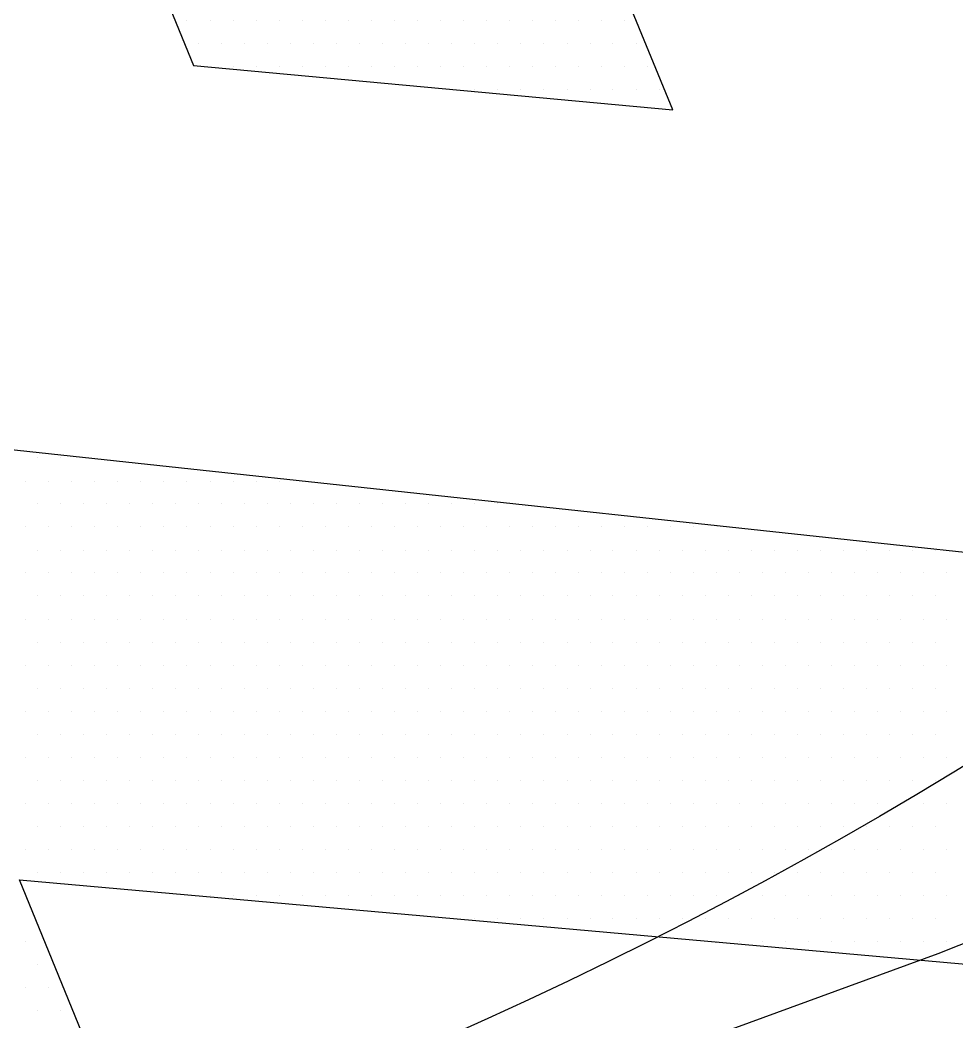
# Paper-space layout 'TOP_A1_00200_01-01-2017_MODELE' of a CAD drawing. Header units: millimetres. Extents: x -52 to 293, y -3 to 294.
# Drawn here: x -11.136 to -7.404, y 47.542 to 51.535 of the extents above; entities that cross this region are included whole.
import ezdxf

# ---------------------------------------------------------------- set-up
doc = ezdxf.new("R2010")
doc.units = ezdxf.units.MM
doc.header["$LTSCALE"] = 2
doc.linetypes.add('CACHEX2', pattern=[0.75, 0.5, -0.25])
for name, color, linetype in [('CALQUE_7', 4, 'Continuous'), ('CARTOUCHE', 7, 'Continuous'), ('rosace', 7, 'Continuous')]:
    doc.layers.add(name, color=color, linetype=linetype)

# ---------------------------------------------------------------- blocks, each defined once
blk = doc.blocks.new('A$C715108E3')
at = {"layer": 'CALQUE_7', "color": 131}
for p, q in [((-1.7662, -18.4684), (-1.7662, -18.4684)), ((-1.7182, -18.4684), (-1.7182, -18.4684)), ((-1.6264, -18.4684), (-1.6264, -18.4684)), ((-1.5345, -18.4684), (-1.5345, -18.4684)), ((-1.4427, -18.4684), (-1.4427, -18.4684)), ((-1.3512, -18.4684), (-1.3512, -18.4684)), ((-1.2594, -18.4684), (-1.2594, -18.4684)), ((-1.1674, -18.4684), (-1.1674, -18.4684)), ((-1.0761, -18.4684), (-1.0761, -18.4684)), ((-0.9841, -18.4684), (-0.9841, -18.4684)), ((-0.8921, -18.4684), (-0.8921, -18.4684)), ((-0.801, -18.4684), (-0.801, -18.4684)), ((-0.709, -18.4684), (-0.709, -18.4684)), ((-0.6173, -18.4684), (-0.6173, -18.4684)), ((-0.5257, -18.4684), (-0.5257, -18.4684)), ((-0.434, -18.4684), (-0.434, -18.4684)), ((-0.342, -18.4684), (-0.342, -18.4684)), ((-0.2508, -18.4684), (-0.2508, -18.4684)), ((-0.1587, -18.4684), (-0.1587, -18.4684)), ((-0.0667, -18.4684), (-0.0667, -18.4684)), ((0.0251, -18.4684), (0.0251, -18.4684)), ((-1.7287, -18.5599), (-1.7287, -18.5599)), ((-1.6721, -18.5599), (-1.6721, -18.5599)), ((-1.5806, -18.5599), (-1.5806, -18.5599)), ((-1.4888, -18.5599), (-1.4888, -18.5599)), ((-1.397, -18.5599), (-1.397, -18.5599)), ((-1.3051, -18.5599), (-1.3051, -18.5599)), ((-1.2137, -18.5599), (-1.2137, -18.5599)), ((-1.1219, -18.5599), (-1.1219, -18.5599)), ((-1.0298, -18.5599), (-1.0298, -18.5599)), ((-0.9386, -18.5599), (-0.9386, -18.5599)), ((-0.8465, -18.5599), (-0.8465, -18.5599)), ((-0.7549, -18.5599), (-0.7549, -18.5599)), ((-0.6633, -18.5599), (-0.6633, -18.5599)), ((-0.5712, -18.5599), (-0.5712, -18.5599)), ((-0.4796, -18.5599), (-0.4796, -18.5599)), ((-0.3879, -18.5599), (-0.3879, -18.5599)), ((-0.2963, -18.5599), (-0.2963, -18.5599)), ((-0.2043, -18.5599), (-0.2043, -18.5599)), ((-0.1124, -18.5599), (-0.1124, -18.5599)), ((-0.0212, -18.5599), (-0.0212, -18.5599)), ((0.0708, -18.5599), (0.0708, -18.5599)), ((-1.6492, -18.6525), (-1.6492, -18.6525)), ((-1.6264, -18.6525), (-1.6264, -18.6525)), ((-1.5345, -18.6525), (-1.5345, -18.6525)), ((-1.4427, -18.6525), (-1.4427, -18.6525)), ((-1.3512, -18.6525), (-1.3512, -18.6525)), ((-1.2594, -18.6525), (-1.2594, -18.6525)), ((-1.1674, -18.6525), (-1.1674, -18.6525)), ((-1.0761, -18.6525), (-1.0761, -18.6525)), ((-0.9841, -18.6525), (-0.9841, -18.6525)), ((-0.8921, -18.6525), (-0.8921, -18.6525)), ((-0.801, -18.6525), (-0.801, -18.6525)), ((-0.709, -18.6525), (-0.709, -18.6525)), ((-0.6173, -18.6525), (-0.6173, -18.6525)), ((-0.5257, -18.6525), (-0.5257, -18.6525)), ((-0.434, -18.6525), (-0.434, -18.6525)), ((-0.342, -18.6525), (-0.342, -18.6525)), ((-0.2508, -18.6525), (-0.2508, -18.6525)), ((-0.1587, -18.6525), (-0.1587, -18.6525)), ((-0.0667, -18.6525), (-0.0667, -18.6525)), ((0.0251, -18.6525), (0.0251, -18.6525)), ((0.1166, -18.6525), (0.1166, -18.6525)), ((-0.6535, -18.7438), (-0.6535, -18.7438)), ((-0.5712, -18.7438), (-0.5712, -18.7438)), ((-0.4796, -18.7438), (-0.4796, -18.7438)), ((-0.3879, -18.7438), (-0.3879, -18.7438)), ((-0.2963, -18.7438), (-0.2963, -18.7438)), ((-0.2043, -18.7438), (-0.2043, -18.7438)), ((-0.1124, -18.7438), (-0.1124, -18.7438)), ((-0.0212, -18.7438), (-0.0212, -18.7438)), ((0.0708, -18.7438), (0.0708, -18.7438)), ((0.1627, -18.7438), (0.1627, -18.7438)), ((-2.3142, -20.211), (-2.3142, -20.211)), ((-2.2223, -20.211), (-2.2223, -20.211)), ((-2.1309, -20.211), (-2.1309, -20.211)), ((-2.3599, -20.3034), (-2.3599, -20.3034)), ((-2.2686, -20.3034), (-2.2686, -20.3034)), ((-2.1766, -20.3034), (-2.1766, -20.3034)), ((-2.085, -20.3034), (-2.085, -20.3034)), ((-1.9933, -20.3034), (-1.9933, -20.3034)), ((-1.9015, -20.3034), (-1.9015, -20.3034)), ((-1.8097, -20.3034), (-1.8097, -20.3034)), ((-1.7182, -20.3034), (-1.7182, -20.3034)), ((-1.6264, -20.3034), (-1.6264, -20.3034)), ((-1.5345, -20.3034), (-1.5345, -20.3034)), ((-1.4427, -20.3034), (-1.4427, -20.3034)), ((-1.3512, -20.3034), (-1.3512, -20.3034)), ((-2.3142, -20.3947), (-2.3142, -20.3947)), ((-2.2223, -20.3947), (-2.2223, -20.3947)), ((-2.1309, -20.3947), (-2.1309, -20.3947)), ((-2.0391, -20.3947), (-2.0391, -20.3947)), ((-1.9472, -20.3947), (-1.9472, -20.3947)), ((-1.8558, -20.3947), (-1.8558, -20.3947)), ((-1.7639, -20.3947), (-1.7639, -20.3947)), ((-1.6721, -20.3947), (-1.6721, -20.3947)), ((-1.5806, -20.3947), (-1.5806, -20.3947)), ((-1.4888, -20.3947), (-1.4888, -20.3947)), ((-1.397, -20.3947), (-1.397, -20.3947)), ((-1.3051, -20.3947), (-1.3051, -20.3947)), ((-1.2137, -20.3947), (-1.2137, -20.3947)), ((-1.1219, -20.3947), (-1.1219, -20.3947)), ((-1.0298, -20.3947), (-1.0298, -20.3947)), ((-0.9386, -20.3947), (-0.9386, -20.3947)), ((-0.8465, -20.3947), (-0.8465, -20.3947)), ((-0.7549, -20.3947), (-0.7549, -20.3947)), ((-0.6633, -20.3947), (-0.6633, -20.3947)), ((-0.5712, -20.3947), (-0.5712, -20.3947)), ((-0.4796, -20.3947), (-0.4796, -20.3947)), ((-2.3599, -20.4861), (-2.3599, -20.4861)), ((-2.2686, -20.4861), (-2.2686, -20.4861)), ((-2.1766, -20.4861), (-2.1766, -20.4861)), ((-2.085, -20.4861), (-2.085, -20.4861)), ((-1.9933, -20.4861), (-1.9933, -20.4861)), ((-1.9015, -20.4861), (-1.9015, -20.4861)), ((-1.8097, -20.4861), (-1.8097, -20.4861)), ((-1.7182, -20.4861), (-1.7182, -20.4861)), ((-1.6264, -20.4861), (-1.6264, -20.4861)), ((-1.5345, -20.4861), (-1.5345, -20.4861)), ((-1.4427, -20.4861), (-1.4427, -20.4861)), ((-1.3512, -20.4861), (-1.3512, -20.4861)), ((-1.2594, -20.4861), (-1.2594, -20.4861)), ((-1.1674, -20.4861), (-1.1674, -20.4861)), ((-1.0761, -20.4861), (-1.0761, -20.4861)), ((-0.9841, -20.4861), (-0.9841, -20.4861)), ((-0.8921, -20.4861), (-0.8921, -20.4861)), ((-0.801, -20.4861), (-0.801, -20.4861)), ((-0.709, -20.4861), (-0.709, -20.4861)), ((-0.6173, -20.4861), (-0.6173, -20.4861)), ((-0.5257, -20.4861), (-0.5257, -20.4861)), ((-0.434, -20.4861), (-0.434, -20.4861)), ((-0.342, -20.4861), (-0.342, -20.4861)), ((-0.2508, -20.4861), (-0.2508, -20.4861)), ((-0.1587, -20.4861), (-0.1587, -20.4861)), ((-0.0667, -20.4861), (-0.0667, -20.4861)), ((0.0251, -20.4861), (0.0251, -20.4861)), ((0.1166, -20.4861), (0.1166, -20.4861)), ((0.2084, -20.4861), (0.2084, -20.4861)), ((0.3002, -20.4861), (0.3002, -20.4861)), ((0.3917, -20.4861), (0.3917, -20.4861)), ((-2.3142, -20.5785), (-2.3142, -20.5785)), ((-2.2223, -20.5785), (-2.2223, -20.5785)), ((-2.1309, -20.5785), (-2.1309, -20.5785)), ((-2.0391, -20.5785), (-2.0391, -20.5785)), ((-1.9472, -20.5785), (-1.9472, -20.5785)), ((-1.8558, -20.5785), (-1.8558, -20.5785)), ((-1.7639, -20.5785), (-1.7639, -20.5785)), ((-1.6721, -20.5785), (-1.6721, -20.5785)), ((-1.5806, -20.5785), (-1.5806, -20.5785)), ((-1.4888, -20.5785), (-1.4888, -20.5785)), ((-1.397, -20.5785), (-1.397, -20.5785)), ((-1.3051, -20.5785), (-1.3051, -20.5785)), ((-1.2137, -20.5785), (-1.2137, -20.5785)), ((-1.1219, -20.5785), (-1.1219, -20.5785)), ((-1.0298, -20.5785), (-1.0298, -20.5785)), ((-0.9386, -20.5785), (-0.9386, -20.5785)), ((-0.8465, -20.5785), (-0.8465, -20.5785)), ((-0.7549, -20.5785), (-0.7549, -20.5785)), ((-0.6633, -20.5785), (-0.6633, -20.5785)), ((-0.5712, -20.5785), (-0.5712, -20.5785)), ((-0.4796, -20.5785), (-0.4796, -20.5785)), ((-0.3879, -20.5785), (-0.3879, -20.5785)), ((-0.2963, -20.5785), (-0.2963, -20.5785)), ((-0.2043, -20.5785), (-0.2043, -20.5785)), ((-0.1124, -20.5785), (-0.1124, -20.5785)), ((-0.0212, -20.5785), (-0.0212, -20.5785)), ((0.0708, -20.5785), (0.0708, -20.5785)), ((0.1627, -20.5785), (0.1627, -20.5785)), ((0.2541, -20.5785), (0.2541, -20.5785)), ((0.346, -20.5785), (0.346, -20.5785)), ((0.4378, -20.5785), (0.4378, -20.5785)), ((0.5293, -20.5785), (0.5293, -20.5785)), ((0.6211, -20.5785), (0.6211, -20.5785)), ((0.7131, -20.5785), (0.7131, -20.5785)), ((0.8044, -20.5785), (0.8044, -20.5785)), ((0.8964, -20.5785), (0.8964, -20.5785)), ((0.988, -20.5785), (0.988, -20.5785)), ((1.0801, -20.5785), (1.0801, -20.5785)), ((1.1717, -20.5785), (1.1717, -20.5785)), ((1.2634, -20.5785), (1.2634, -20.5785)), ((-2.3599, -20.6698), (-2.3599, -20.6698)), ((-2.2686, -20.6698), (-2.2686, -20.6698)), ((-2.1766, -20.6698), (-2.1766, -20.6698)), ((-2.085, -20.6698), (-2.085, -20.6698)), ((-1.9933, -20.6698), (-1.9933, -20.6698)), ((-1.9015, -20.6698), (-1.9015, -20.6698)), ((-1.8097, -20.6698), (-1.8097, -20.6698)), ((-1.7182, -20.6698), (-1.7182, -20.6698)), ((-1.6264, -20.6698), (-1.6264, -20.6698)), ((-1.5345, -20.6698), (-1.5345, -20.6698)), ((-1.4427, -20.6698), (-1.4427, -20.6698)), ((-1.3512, -20.6698), (-1.3512, -20.6698)), ((-1.2594, -20.6698), (-1.2594, -20.6698)), ((-1.1674, -20.6698), (-1.1674, -20.6698)), ((-1.0761, -20.6698), (-1.0761, -20.6698)), ((-0.9841, -20.6698), (-0.9841, -20.6698)), ((-0.8921, -20.6698), (-0.8921, -20.6698)), ((-0.801, -20.6698), (-0.801, -20.6698)), ((-0.709, -20.6698), (-0.709, -20.6698)), ((-0.6173, -20.6698), (-0.6173, -20.6698)), ((-0.5257, -20.6698), (-0.5257, -20.6698)), ((-0.434, -20.6698), (-0.434, -20.6698)), ((-0.342, -20.6698), (-0.342, -20.6698)), ((-0.2508, -20.6698), (-0.2508, -20.6698)), ((-0.1587, -20.6698), (-0.1587, -20.6698)), ((-0.0667, -20.6698), (-0.0667, -20.6698)), ((0.0251, -20.6698), (0.0251, -20.6698)), ((0.1166, -20.6698), (0.1166, -20.6698)), ((0.2084, -20.6698), (0.2084, -20.6698)), ((0.3002, -20.6698), (0.3002, -20.6698)), ((0.3917, -20.6698), (0.3917, -20.6698)), ((0.4835, -20.6698), (0.4835, -20.6698)), ((0.5755, -20.6698), (0.5755, -20.6698)), ((0.6668, -20.6698), (0.6668, -20.6698)), ((0.7588, -20.6698), (0.7588, -20.6698)), ((0.8507, -20.6698), (0.8507, -20.6698)), ((0.9423, -20.6698), (0.9423, -20.6698)), ((1.034, -20.6698), (1.034, -20.6698)), ((1.1256, -20.6698), (1.1256, -20.6698)), ((1.2176, -20.6698), (1.2176, -20.6698)), ((1.3089, -20.6698), (1.3089, -20.6698)), ((-2.3142, -20.7613), (-2.3142, -20.7613)), ((-2.2223, -20.7613), (-2.2223, -20.7613)), ((-2.1309, -20.7613), (-2.1309, -20.7613)), ((-2.0391, -20.7613), (-2.0391, -20.7613)), ((-1.9472, -20.7613), (-1.9472, -20.7613)), ((-1.8558, -20.7613), (-1.8558, -20.7613)), ((-1.7639, -20.7613), (-1.7639, -20.7613)), ((-1.6721, -20.7613), (-1.6721, -20.7613)), ((-1.5806, -20.7613), (-1.5806, -20.7613)), ((-1.4888, -20.7613), (-1.4888, -20.7613)), ((-1.397, -20.7613), (-1.397, -20.7613)), ((-1.3051, -20.7613), (-1.3051, -20.7613)), ((-1.2137, -20.7613), (-1.2137, -20.7613)), ((-1.1219, -20.7613), (-1.1219, -20.7613)), ((-1.0298, -20.7613), (-1.0298, -20.7613)), ((-0.9386, -20.7613), (-0.9386, -20.7613)), ((-0.8465, -20.7613), (-0.8465, -20.7613)), ((-0.7549, -20.7613), (-0.7549, -20.7613)), ((-0.6633, -20.7613), (-0.6633, -20.7613)), ((-0.5712, -20.7613), (-0.5712, -20.7613)), ((-0.4796, -20.7613), (-0.4796, -20.7613)), ((-0.3879, -20.7613), (-0.3879, -20.7613)), ((-0.2963, -20.7613), (-0.2963, -20.7613)), ((-0.2043, -20.7613), (-0.2043, -20.7613)), ((-0.1124, -20.7613), (-0.1124, -20.7613)), ((-0.0212, -20.7613), (-0.0212, -20.7613)), ((0.0708, -20.7613), (0.0708, -20.7613)), ((0.1627, -20.7613), (0.1627, -20.7613)), ((0.2541, -20.7613), (0.2541, -20.7613)), ((0.346, -20.7613), (0.346, -20.7613)), ((0.4378, -20.7613), (0.4378, -20.7613)), ((0.5293, -20.7613), (0.5293, -20.7613)), ((0.6211, -20.7613), (0.6211, -20.7613)), ((0.7131, -20.7613), (0.7131, -20.7613)), ((0.8044, -20.7613), (0.8044, -20.7613)), ((0.8964, -20.7613), (0.8964, -20.7613)), ((0.988, -20.7613), (0.988, -20.7613)), ((1.0801, -20.7613), (1.0801, -20.7613)), ((1.1717, -20.7613), (1.1717, -20.7613)), ((1.2634, -20.7613), (1.2634, -20.7613)), ((-2.3599, -20.8538), (-2.3599, -20.8538)), ((-2.2686, -20.8538), (-2.2686, -20.8538)), ((-2.1766, -20.8538), (-2.1766, -20.8538)), ((-2.085, -20.8538), (-2.085, -20.8538)), ((-1.9933, -20.8538), (-1.9933, -20.8538)), ((-1.9015, -20.8538), (-1.9015, -20.8538)), ((-1.8097, -20.8538), (-1.8097, -20.8538)), ((-1.7182, -20.8538), (-1.7182, -20.8538)), ((-1.6264, -20.8538), (-1.6264, -20.8538)), ((-1.5345, -20.8538), (-1.5345, -20.8538)), ((-1.4427, -20.8538), (-1.4427, -20.8538)), ((-1.3512, -20.8538), (-1.3512, -20.8538)), ((-1.2594, -20.8538), (-1.2594, -20.8538)), ((-1.1674, -20.8538), (-1.1674, -20.8538)), ((-1.0761, -20.8538), (-1.0761, -20.8538)), ((-0.9841, -20.8538), (-0.9841, -20.8538)), ((-0.8921, -20.8538), (-0.8921, -20.8538)), ((-0.801, -20.8538), (-0.801, -20.8538)), ((-0.709, -20.8538), (-0.709, -20.8538)), ((-0.6173, -20.8538), (-0.6173, -20.8538)), ((-0.5257, -20.8538), (-0.5257, -20.8538)), ((-0.434, -20.8538), (-0.434, -20.8538)), ((-0.342, -20.8538), (-0.342, -20.8538)), ((-0.2508, -20.8538), (-0.2508, -20.8538)), ((-0.1587, -20.8538), (-0.1587, -20.8538)), ((-0.0667, -20.8538), (-0.0667, -20.8538)), ((0.0251, -20.8538), (0.0251, -20.8538)), ((0.1166, -20.8538), (0.1166, -20.8538)), ((0.2084, -20.8538), (0.2084, -20.8538)), ((0.3002, -20.8538), (0.3002, -20.8538)), ((0.3917, -20.8538), (0.3917, -20.8538)), ((0.4835, -20.8538), (0.4835, -20.8538)), ((0.5755, -20.8538), (0.5755, -20.8538)), ((0.6668, -20.8538), (0.6668, -20.8538)), ((0.7588, -20.8538), (0.7588, -20.8538)), ((0.8507, -20.8538), (0.8507, -20.8538)), ((0.9423, -20.8538), (0.9423, -20.8538)), ((1.034, -20.8538), (1.034, -20.8538)), ((1.1256, -20.8538), (1.1256, -20.8538)), ((1.2176, -20.8538), (1.2176, -20.8538)), ((1.3089, -20.8538), (1.3089, -20.8538)), ((-2.3142, -20.9453), (-2.3142, -20.9453)), ((-2.2223, -20.9453), (-2.2223, -20.9453)), ((-2.1309, -20.9453), (-2.1309, -20.9453)), ((-2.0391, -20.9453), (-2.0391, -20.9453)), ((-1.9472, -20.9453), (-1.9472, -20.9453)), ((-1.8558, -20.9453), (-1.8558, -20.9453)), ((-1.7639, -20.9453), (-1.7639, -20.9453)), ((-1.6721, -20.9453), (-1.6721, -20.9453)), ((-1.5806, -20.9453), (-1.5806, -20.9453)), ((-1.4888, -20.9453), (-1.4888, -20.9453)), ((-1.397, -20.9453), (-1.397, -20.9453)), ((-1.3051, -20.9453), (-1.3051, -20.9453)), ((-1.2137, -20.9453), (-1.2137, -20.9453)), ((-1.1219, -20.9453), (-1.1219, -20.9453)), ((-1.0298, -20.9453), (-1.0298, -20.9453)), ((-0.9386, -20.9453), (-0.9386, -20.9453)), ((-0.8465, -20.9453), (-0.8465, -20.9453)), ((-0.7549, -20.9453), (-0.7549, -20.9453)), ((-0.6633, -20.9453), (-0.6633, -20.9453)), ((-0.5712, -20.9453), (-0.5712, -20.9453)), ((-0.4796, -20.9453), (-0.4796, -20.9453)), ((-0.3879, -20.9453), (-0.3879, -20.9453)), ((-0.2963, -20.9453), (-0.2963, -20.9453)), ((-0.2043, -20.9453), (-0.2043, -20.9453)), ((-0.1124, -20.9453), (-0.1124, -20.9453)), ((-0.0212, -20.9453), (-0.0212, -20.9453)), ((0.0708, -20.9453), (0.0708, -20.9453)), ((0.1627, -20.9453), (0.1627, -20.9453)), ((0.2541, -20.9453), (0.2541, -20.9453)), ((0.346, -20.9453), (0.346, -20.9453)), ((0.4378, -20.9453), (0.4378, -20.9453)), ((0.5293, -20.9453), (0.5293, -20.9453)), ((0.6211, -20.9453), (0.6211, -20.9453)), ((0.7131, -20.9453), (0.7131, -20.9453)), ((0.8044, -20.9453), (0.8044, -20.9453)), ((0.8964, -20.9453), (0.8964, -20.9453)), ((0.988, -20.9453), (0.988, -20.9453)), ((1.0801, -20.9453), (1.0801, -20.9453)), ((1.1717, -20.9453), (1.1717, -20.9453)), ((1.2634, -20.9453), (1.2634, -20.9453)), ((-2.3599, -21.0375), (-2.3599, -21.0375)), ((-2.2686, -21.0375), (-2.2686, -21.0375)), ((-2.1766, -21.0375), (-2.1766, -21.0375)), ((-2.085, -21.0375), (-2.085, -21.0375)), ((-1.9933, -21.0375), (-1.9933, -21.0375)), ((-1.9015, -21.0375), (-1.9015, -21.0375)), ((-1.8097, -21.0375), (-1.8097, -21.0375)), ((-1.7182, -21.0375), (-1.7182, -21.0375)), ((-1.6264, -21.0375), (-1.6264, -21.0375)), ((-1.5345, -21.0375), (-1.5345, -21.0375)), ((-1.4427, -21.0375), (-1.4427, -21.0375)), ((-1.3512, -21.0375), (-1.3512, -21.0375)), ((-1.2594, -21.0375), (-1.2594, -21.0375)), ((-1.1674, -21.0375), (-1.1674, -21.0375)), ((-1.0761, -21.0375), (-1.0761, -21.0375)), ((-0.9841, -21.0375), (-0.9841, -21.0375)), ((-0.8921, -21.0375), (-0.8921, -21.0375)), ((-0.801, -21.0375), (-0.801, -21.0375)), ((-0.709, -21.0375), (-0.709, -21.0375)), ((-0.6173, -21.0375), (-0.6173, -21.0375)), ((-0.5257, -21.0375), (-0.5257, -21.0375)), ((-0.434, -21.0375), (-0.434, -21.0375)), ((-0.342, -21.0375), (-0.342, -21.0375)), ((-0.2508, -21.0375), (-0.2508, -21.0375)), ((-0.1587, -21.0375), (-0.1587, -21.0375)), ((-0.0667, -21.0375), (-0.0667, -21.0375)), ((0.0251, -21.0375), (0.0251, -21.0375)), ((0.1166, -21.0375), (0.1166, -21.0375)), ((0.2084, -21.0375), (0.2084, -21.0375)), ((0.3002, -21.0375), (0.3002, -21.0375)), ((0.3917, -21.0375), (0.3917, -21.0375)), ((0.4835, -21.0375), (0.4835, -21.0375)), ((0.5755, -21.0375), (0.5755, -21.0375)), ((0.6668, -21.0375), (0.6668, -21.0375)), ((0.7588, -21.0375), (0.7588, -21.0375)), ((0.8507, -21.0375), (0.8507, -21.0375)), ((0.9423, -21.0375), (0.9423, -21.0375)), ((1.034, -21.0375), (1.034, -21.0375)), ((1.1256, -21.0375), (1.1256, -21.0375)), ((1.2176, -21.0375), (1.2176, -21.0375)), ((1.3089, -21.0375), (1.3089, -21.0375)), ((-2.3142, -21.1288), (-2.3142, -21.1288)), ((-2.2223, -21.1288), (-2.2223, -21.1288)), ((-2.1309, -21.1288), (-2.1309, -21.1288)), ((-2.0391, -21.1288), (-2.0391, -21.1288)), ((-1.9472, -21.1288), (-1.9472, -21.1288)), ((-1.8558, -21.1288), (-1.8558, -21.1288)), ((-1.7639, -21.1288), (-1.7639, -21.1288)), ((-1.6721, -21.1288), (-1.6721, -21.1288)), ((-1.5806, -21.1288), (-1.5806, -21.1288)), ((-1.4888, -21.1288), (-1.4888, -21.1288)), ((-1.397, -21.1288), (-1.397, -21.1288)), ((-1.3051, -21.1288), (-1.3051, -21.1288)), ((-1.2137, -21.1288), (-1.2137, -21.1288)), ((-1.1219, -21.1288), (-1.1219, -21.1288)), ((-1.0298, -21.1288), (-1.0298, -21.1288)), ((-0.9386, -21.1288), (-0.9386, -21.1288)), ((-0.8465, -21.1288), (-0.8465, -21.1288)), ((-0.7549, -21.1288), (-0.7549, -21.1288)), ((-0.6633, -21.1288), (-0.6633, -21.1288)), ((-0.5712, -21.1288), (-0.5712, -21.1288)), ((-0.4796, -21.1288), (-0.4796, -21.1288)), ((-0.3879, -21.1288), (-0.3879, -21.1288)), ((-0.2963, -21.1288), (-0.2963, -21.1288)), ((-0.2043, -21.1288), (-0.2043, -21.1288)), ((-0.1124, -21.1288), (-0.1124, -21.1288)), ((-0.0212, -21.1288), (-0.0212, -21.1288)), ((0.0708, -21.1288), (0.0708, -21.1288)), ((0.1627, -21.1288), (0.1627, -21.1288)), ((0.2541, -21.1288), (0.2541, -21.1288)), ((0.346, -21.1288), (0.346, -21.1288)), ((0.4378, -21.1288), (0.4378, -21.1288)), ((0.5293, -21.1288), (0.5293, -21.1288)), ((0.6211, -21.1288), (0.6211, -21.1288)), ((0.7131, -21.1288), (0.7131, -21.1288)), ((0.8044, -21.1288), (0.8044, -21.1288)), ((0.8964, -21.1288), (0.8964, -21.1288)), ((0.988, -21.1288), (0.988, -21.1288)), ((1.0801, -21.1288), (1.0801, -21.1288)), ((1.1717, -21.1288), (1.1717, -21.1288)), ((1.2634, -21.1288), (1.2634, -21.1288)), ((-2.3599, -21.2202), (-2.3599, -21.2202)), ((-2.2686, -21.2202), (-2.2686, -21.2202)), ((-2.1766, -21.2202), (-2.1766, -21.2202)), ((-2.085, -21.2202), (-2.085, -21.2202)), ((-1.9933, -21.2202), (-1.9933, -21.2202)), ((-1.9015, -21.2202), (-1.9015, -21.2202)), ((-1.8097, -21.2202), (-1.8097, -21.2202)), ((-1.7182, -21.2202), (-1.7182, -21.2202)), ((-1.6264, -21.2202), (-1.6264, -21.2202)), ((-1.5345, -21.2202), (-1.5345, -21.2202)), ((-1.4427, -21.2202), (-1.4427, -21.2202)), ((-1.3512, -21.2202), (-1.3512, -21.2202)), ((-1.2594, -21.2202), (-1.2594, -21.2202)), ((-1.1674, -21.2202), (-1.1674, -21.2202)), ((-1.0761, -21.2202), (-1.0761, -21.2202)), ((-0.9841, -21.2202), (-0.9841, -21.2202)), ((-0.8921, -21.2202), (-0.8921, -21.2202)), ((-0.801, -21.2202), (-0.801, -21.2202)), ((-0.709, -21.2202), (-0.709, -21.2202)), ((-0.6173, -21.2202), (-0.6173, -21.2202)), ((-0.5257, -21.2202), (-0.5257, -21.2202)), ((-0.434, -21.2202), (-0.434, -21.2202)), ((-0.342, -21.2202), (-0.342, -21.2202)), ((-0.2508, -21.2202), (-0.2508, -21.2202)), ((-0.1587, -21.2202), (-0.1587, -21.2202)), ((-0.0667, -21.2202), (-0.0667, -21.2202)), ((0.0251, -21.2202), (0.0251, -21.2202)), ((0.1166, -21.2202), (0.1166, -21.2202)), ((0.2084, -21.2202), (0.2084, -21.2202)), ((0.3002, -21.2202), (0.3002, -21.2202)), ((0.3917, -21.2202), (0.3917, -21.2202)), ((0.4835, -21.2202), (0.4835, -21.2202)), ((0.5755, -21.2202), (0.5755, -21.2202)), ((0.6668, -21.2202), (0.6668, -21.2202)), ((0.7588, -21.2202), (0.7588, -21.2202)), ((0.8507, -21.2202), (0.8507, -21.2202)), ((0.9423, -21.2202), (0.9423, -21.2202)), ((1.034, -21.2202), (1.034, -21.2202)), ((1.1256, -21.2202), (1.1256, -21.2202)), ((1.2176, -21.2202), (1.2176, -21.2202)), ((1.3089, -21.2202), (1.3089, -21.2202)), ((-2.3142, -21.3126), (-2.3142, -21.3126)), ((-2.2223, -21.3126), (-2.2223, -21.3126)), ((-2.1309, -21.3126), (-2.1309, -21.3126)), ((-2.0391, -21.3126), (-2.0391, -21.3126)), ((-1.9472, -21.3126), (-1.9472, -21.3126)), ((-1.8558, -21.3126), (-1.8558, -21.3126)), ((-1.7639, -21.3126), (-1.7639, -21.3126)), ((-1.6721, -21.3126), (-1.6721, -21.3126)), ((-1.5806, -21.3126), (-1.5806, -21.3126)), ((-1.4888, -21.3126), (-1.4888, -21.3126)), ((-1.397, -21.3126), (-1.397, -21.3126)), ((-1.3051, -21.3126), (-1.3051, -21.3126)), ((-1.2137, -21.3126), (-1.2137, -21.3126)), ((-1.1219, -21.3126), (-1.1219, -21.3126)), ((-1.0298, -21.3126), (-1.0298, -21.3126)), ((-0.9386, -21.3126), (-0.9386, -21.3126)), ((-0.8465, -21.3126), (-0.8465, -21.3126)), ((-0.7549, -21.3126), (-0.7549, -21.3126)), ((-0.6633, -21.3126), (-0.6633, -21.3126)), ((-0.5712, -21.3126), (-0.5712, -21.3126)), ((-0.4796, -21.3126), (-0.4796, -21.3126)), ((-0.3879, -21.3126), (-0.3879, -21.3126)), ((-0.2963, -21.3126), (-0.2963, -21.3126)), ((-0.2043, -21.3126), (-0.2043, -21.3126)), ((-0.1124, -21.3126), (-0.1124, -21.3126)), ((-0.0212, -21.3126), (-0.0212, -21.3126)), ((0.0708, -21.3126), (0.0708, -21.3126)), ((0.1627, -21.3126), (0.1627, -21.3126)), ((0.2541, -21.3126), (0.2541, -21.3126)), ((0.346, -21.3126), (0.346, -21.3126)), ((0.4378, -21.3126), (0.4378, -21.3126)), ((0.5293, -21.3126), (0.5293, -21.3126)), ((0.6211, -21.3126), (0.6211, -21.3126)), ((0.7131, -21.3126), (0.7131, -21.3126)), ((0.8044, -21.3126), (0.8044, -21.3126)), ((0.8964, -21.3126), (0.8964, -21.3126)), ((0.988, -21.3126), (0.988, -21.3126)), ((1.0801, -21.3126), (1.0801, -21.3126)), ((1.1717, -21.3126), (1.1717, -21.3126)), ((1.2634, -21.3126), (1.2634, -21.3126)), ((-2.3599, -21.4039), (-2.3599, -21.4039)), ((-2.2686, -21.4039), (-2.2686, -21.4039)), ((-2.1766, -21.4039), (-2.1766, -21.4039)), ((-2.085, -21.4039), (-2.085, -21.4039)), ((-1.9933, -21.4039), (-1.9933, -21.4039)), ((-1.9015, -21.4039), (-1.9015, -21.4039)), ((-1.8097, -21.4039), (-1.8097, -21.4039)), ((-1.7182, -21.4039), (-1.7182, -21.4039)), ((-1.6264, -21.4039), (-1.6264, -21.4039)), ((-1.5345, -21.4039), (-1.5345, -21.4039)), ((-1.4427, -21.4039), (-1.4427, -21.4039)), ((-1.3512, -21.4039), (-1.3512, -21.4039)), ((-1.2594, -21.4039), (-1.2594, -21.4039)), ((-1.1674, -21.4039), (-1.1674, -21.4039)), ((-1.0761, -21.4039), (-1.0761, -21.4039)), ((-0.9841, -21.4039), (-0.9841, -21.4039)), ((-0.8921, -21.4039), (-0.8921, -21.4039)), ((-0.801, -21.4039), (-0.801, -21.4039)), ((-0.709, -21.4039), (-0.709, -21.4039)), ((-0.6173, -21.4039), (-0.6173, -21.4039)), ((-0.5257, -21.4039), (-0.5257, -21.4039)), ((-0.434, -21.4039), (-0.434, -21.4039)), ((-0.342, -21.4039), (-0.342, -21.4039)), ((-0.2508, -21.4039), (-0.2508, -21.4039)), ((-0.1587, -21.4039), (-0.1587, -21.4039)), ((-0.0667, -21.4039), (-0.0667, -21.4039)), ((0.0251, -21.4039), (0.0251, -21.4039)), ((0.1166, -21.4039), (0.1166, -21.4039)), ((0.2084, -21.4039), (0.2084, -21.4039)), ((0.3002, -21.4039), (0.3002, -21.4039)), ((0.3917, -21.4039), (0.3917, -21.4039)), ((0.4835, -21.4039), (0.4835, -21.4039)), ((0.5755, -21.4039), (0.5755, -21.4039)), ((0.6668, -21.4039), (0.6668, -21.4039)), ((0.7588, -21.4039), (0.7588, -21.4039)), ((0.8507, -21.4039), (0.8507, -21.4039)), ((0.9423, -21.4039), (0.9423, -21.4039)), ((1.034, -21.4039), (1.034, -21.4039)), ((1.1256, -21.4039), (1.1256, -21.4039)), ((1.2176, -21.4039), (1.2176, -21.4039)), ((1.3089, -21.4039), (1.3089, -21.4039)), ((-2.3142, -21.4954), (-2.3142, -21.4954)), ((-2.2223, -21.4954), (-2.2223, -21.4954)), ((-2.1309, -21.4954), (-2.1309, -21.4954)), ((-2.0391, -21.4954), (-2.0391, -21.4954)), ((-1.9472, -21.4954), (-1.9472, -21.4954)), ((-1.8558, -21.4954), (-1.8558, -21.4954)), ((-1.7639, -21.4954), (-1.7639, -21.4954)), ((-1.6721, -21.4954), (-1.6721, -21.4954)), ((-1.5806, -21.4954), (-1.5806, -21.4954)), ((-1.4888, -21.4954), (-1.4888, -21.4954)), ((-1.397, -21.4954), (-1.397, -21.4954)), ((-1.3051, -21.4954), (-1.3051, -21.4954)), ((-1.2137, -21.4954), (-1.2137, -21.4954)), ((-1.1219, -21.4954), (-1.1219, -21.4954)), ((-1.0298, -21.4954), (-1.0298, -21.4954)), ((-0.9386, -21.4954), (-0.9386, -21.4954)), ((-0.8465, -21.4954), (-0.8465, -21.4954)), ((-0.7549, -21.4954), (-0.7549, -21.4954)), ((-0.6633, -21.4954), (-0.6633, -21.4954)), ((-0.5712, -21.4954), (-0.5712, -21.4954)), ((-0.4796, -21.4954), (-0.4796, -21.4954)), ((-0.3879, -21.4954), (-0.3879, -21.4954)), ((-0.2963, -21.4954), (-0.2963, -21.4954)), ((-0.2043, -21.4954), (-0.2043, -21.4954)), ((-0.1124, -21.4954), (-0.1124, -21.4954)), ((-0.0212, -21.4954), (-0.0212, -21.4954)), ((0.0708, -21.4954), (0.0708, -21.4954)), ((0.1627, -21.4954), (0.1627, -21.4954)), ((0.2541, -21.4954), (0.2541, -21.4954)), ((0.346, -21.4954), (0.346, -21.4954)), ((0.4378, -21.4954), (0.4378, -21.4954)), ((0.5293, -21.4954), (0.5293, -21.4954)), ((0.6211, -21.4954), (0.6211, -21.4954)), ((0.7131, -21.4954), (0.7131, -21.4954)), ((0.8044, -21.4954), (0.8044, -21.4954)), ((0.8964, -21.4954), (0.8964, -21.4954)), ((0.988, -21.4954), (0.988, -21.4954)), ((1.0801, -21.4954), (1.0801, -21.4954)), ((1.1717, -21.4954), (1.1717, -21.4954)), ((1.2634, -21.4954), (1.2634, -21.4954)), ((-2.3599, -21.5878), (-2.3599, -21.5878)), ((-2.2686, -21.5878), (-2.2686, -21.5878)), ((-2.1766, -21.5878), (-2.1766, -21.5878)), ((-2.085, -21.5878), (-2.085, -21.5878)), ((-1.9933, -21.5878), (-1.9933, -21.5878)), ((-1.9015, -21.5878), (-1.9015, -21.5878)), ((-1.8097, -21.5878), (-1.8097, -21.5878)), ((-1.7182, -21.5878), (-1.7182, -21.5878)), ((-1.6264, -21.5878), (-1.6264, -21.5878)), ((-1.5345, -21.5878), (-1.5345, -21.5878)), ((-1.4427, -21.5878), (-1.4427, -21.5878)), ((-1.3512, -21.5878), (-1.3512, -21.5878)), ((-1.2594, -21.5878), (-1.2594, -21.5878)), ((-1.1674, -21.5878), (-1.1674, -21.5878)), ((-1.0761, -21.5878), (-1.0761, -21.5878)), ((-0.9841, -21.5878), (-0.9841, -21.5878)), ((-0.8921, -21.5878), (-0.8921, -21.5878)), ((-0.801, -21.5878), (-0.801, -21.5878)), ((-0.709, -21.5878), (-0.709, -21.5878)), ((-0.6173, -21.5878), (-0.6173, -21.5878)), ((-0.5257, -21.5878), (-0.5257, -21.5878)), ((-0.434, -21.5878), (-0.434, -21.5878)), ((-0.342, -21.5878), (-0.342, -21.5878)), ((-0.2508, -21.5878), (-0.2508, -21.5878)), ((-0.1587, -21.5878), (-0.1587, -21.5878)), ((-0.0667, -21.5878), (-0.0667, -21.5878)), ((0.0251, -21.5878), (0.0251, -21.5878)), ((0.1166, -21.5878), (0.1166, -21.5878)), ((0.2084, -21.5878), (0.2084, -21.5878)), ((0.3002, -21.5878), (0.3002, -21.5878)), ((0.3917, -21.5878), (0.3917, -21.5878)), ((0.4835, -21.5878), (0.4835, -21.5878)), ((0.5755, -21.5878), (0.5755, -21.5878)), ((0.6668, -21.5878), (0.6668, -21.5878)), ((0.7588, -21.5878), (0.7588, -21.5878)), ((0.8507, -21.5878), (0.8507, -21.5878)), ((0.9423, -21.5878), (0.9423, -21.5878)), ((1.034, -21.5878), (1.034, -21.5878)), ((1.1256, -21.5878), (1.1256, -21.5878)), ((1.2176, -21.5878), (1.2176, -21.5878)), ((1.3089, -21.5878), (1.3089, -21.5878)), ((-2.3142, -21.6792), (-2.3142, -21.6792)), ((-2.2223, -21.6792), (-2.2223, -21.6792)), ((-2.1309, -21.6792), (-2.1309, -21.6792)), ((-2.0391, -21.6792), (-2.0391, -21.6792)), ((-1.9472, -21.6792), (-1.9472, -21.6792)), ((-1.8558, -21.6792), (-1.8558, -21.6792)), ((-1.7639, -21.6792), (-1.7639, -21.6792)), ((-1.6721, -21.6792), (-1.6721, -21.6792)), ((-1.5806, -21.6792), (-1.5806, -21.6792)), ((-1.4888, -21.6792), (-1.4888, -21.6792)), ((-1.397, -21.6792), (-1.397, -21.6792)), ((-1.3051, -21.6792), (-1.3051, -21.6792)), ((-1.2137, -21.6792), (-1.2137, -21.6792)), ((-1.1219, -21.6792), (-1.1219, -21.6792)), ((-1.0298, -21.6792), (-1.0298, -21.6792)), ((-0.9386, -21.6792), (-0.9386, -21.6792)), ((-0.8465, -21.6792), (-0.8465, -21.6792)), ((-0.7549, -21.6792), (-0.7549, -21.6792)), ((-0.6633, -21.6792), (-0.6633, -21.6792)), ((-0.5712, -21.6792), (-0.5712, -21.6792)), ((-0.4796, -21.6792), (-0.4796, -21.6792)), ((-0.3879, -21.6792), (-0.3879, -21.6792)), ((-0.2963, -21.6792), (-0.2963, -21.6792)), ((-0.2043, -21.6792), (-0.2043, -21.6792)), ((-0.1124, -21.6792), (-0.1124, -21.6792)), ((-0.0212, -21.6792), (-0.0212, -21.6792)), ((0.0708, -21.6792), (0.0708, -21.6792)), ((0.1627, -21.6792), (0.1627, -21.6792)), ((0.2541, -21.6792), (0.2541, -21.6792)), ((0.346, -21.6792), (0.346, -21.6792)), ((0.4378, -21.6792), (0.4378, -21.6792)), ((0.5293, -21.6792), (0.5293, -21.6792)), ((0.6211, -21.6792), (0.6211, -21.6792)), ((0.7131, -21.6792), (0.7131, -21.6792)), ((0.8044, -21.6792), (0.8044, -21.6792)), ((0.8964, -21.6792), (0.8964, -21.6792)), ((0.988, -21.6792), (0.988, -21.6792)), ((1.0801, -21.6792), (1.0801, -21.6792)), ((1.1717, -21.6792), (1.1717, -21.6792)), ((1.2634, -21.6792), (1.2634, -21.6792)), ((-2.3599, -21.7705), (-2.3599, -21.7705)), ((-2.2686, -21.7705), (-2.2686, -21.7705)), ((-2.1766, -21.7705), (-2.1766, -21.7705)), ((-2.085, -21.7705), (-2.085, -21.7705)), ((-1.9933, -21.7705), (-1.9933, -21.7705)), ((-1.9015, -21.7705), (-1.9015, -21.7705)), ((-1.8097, -21.7705), (-1.8097, -21.7705)), ((-1.7182, -21.7705), (-1.7182, -21.7705)), ((-1.6264, -21.7705), (-1.6264, -21.7705)), ((-1.5345, -21.7705), (-1.5345, -21.7705)), ((-1.4427, -21.7705), (-1.4427, -21.7705)), ((-1.3512, -21.7705), (-1.3512, -21.7705)), ((-1.2594, -21.7705), (-1.2594, -21.7705)), ((-1.1674, -21.7705), (-1.1674, -21.7705)), ((-1.0761, -21.7705), (-1.0761, -21.7705)), ((-0.9841, -21.7705), (-0.9841, -21.7705)), ((-0.8921, -21.7705), (-0.8921, -21.7705)), ((-0.801, -21.7705), (-0.801, -21.7705)), ((-0.709, -21.7705), (-0.709, -21.7705)), ((-0.6173, -21.7705), (-0.6173, -21.7705)), ((-0.5257, -21.7705), (-0.5257, -21.7705)), ((-0.434, -21.7705), (-0.434, -21.7705)), ((-0.342, -21.7705), (-0.342, -21.7705)), ((-0.2508, -21.7705), (-0.2508, -21.7705)), ((-0.1587, -21.7705), (-0.1587, -21.7705)), ((-0.0667, -21.7705), (-0.0667, -21.7705)), ((0.0251, -21.7705), (0.0251, -21.7705)), ((0.1166, -21.7705), (0.1166, -21.7705)), ((0.2084, -21.7705), (0.2084, -21.7705)), ((0.3002, -21.7705), (0.3002, -21.7705)), ((0.3917, -21.7705), (0.3917, -21.7705)), ((0.4835, -21.7705), (0.4835, -21.7705)), ((0.5755, -21.7705), (0.5755, -21.7705)), ((0.6668, -21.7705), (0.6668, -21.7705)), ((0.7588, -21.7705), (0.7588, -21.7705)), ((0.8507, -21.7705), (0.8507, -21.7705)), ((0.9423, -21.7705), (0.9423, -21.7705)), ((1.034, -21.7705), (1.034, -21.7705)), ((1.1256, -21.7705), (1.1256, -21.7705)), ((1.2176, -21.7705), (1.2176, -21.7705)), ((1.3089, -21.7705), (1.3089, -21.7705)), ((-2.3142, -21.8631), (-2.3142, -21.8631)), ((-2.2223, -21.8631), (-2.2223, -21.8631)), ((-2.1309, -21.8631), (-2.1309, -21.8631)), ((-2.0391, -21.8631), (-2.0391, -21.8631)), ((-1.9472, -21.8631), (-1.9472, -21.8631)), ((-1.8558, -21.8631), (-1.8558, -21.8631)), ((-1.7639, -21.8631), (-1.7639, -21.8631)), ((-1.6721, -21.8631), (-1.6721, -21.8631)), ((-1.5806, -21.8631), (-1.5806, -21.8631)), ((-1.4888, -21.8631), (-1.4888, -21.8631)), ((-1.397, -21.8631), (-1.397, -21.8631)), ((-1.3051, -21.8631), (-1.3051, -21.8631)), ((-1.2137, -21.8631), (-1.2137, -21.8631)), ((-1.1219, -21.8631), (-1.1219, -21.8631)), ((-1.0298, -21.8631), (-1.0298, -21.8631)), ((-0.9386, -21.8631), (-0.9386, -21.8631)), ((-0.8465, -21.8631), (-0.8465, -21.8631)), ((-0.7549, -21.8631), (-0.7549, -21.8631)), ((-0.6633, -21.8631), (-0.6633, -21.8631)), ((-0.5712, -21.8631), (-0.5712, -21.8631)), ((-0.4796, -21.8631), (-0.4796, -21.8631)), ((-0.3879, -21.8631), (-0.3879, -21.8631)), ((-0.2963, -21.8631), (-0.2963, -21.8631)), ((-0.2043, -21.8631), (-0.2043, -21.8631)), ((-0.1124, -21.8631), (-0.1124, -21.8631)), ((-0.0212, -21.8631), (-0.0212, -21.8631)), ((0.0708, -21.8631), (0.0708, -21.8631)), ((0.1627, -21.8631), (0.1627, -21.8631)), ((0.2541, -21.8631), (0.2541, -21.8631)), ((0.346, -21.8631), (0.346, -21.8631)), ((0.4378, -21.8631), (0.4378, -21.8631)), ((0.5293, -21.8631), (0.5293, -21.8631)), ((0.6211, -21.8631), (0.6211, -21.8631)), ((0.7131, -21.8631), (0.7131, -21.8631)), ((0.8044, -21.8631), (0.8044, -21.8631)), ((0.8964, -21.8631), (0.8964, -21.8631)), ((0.988, -21.8631), (0.988, -21.8631)), ((1.0801, -21.8631), (1.0801, -21.8631)), ((1.1717, -21.8631), (1.1717, -21.8631)), ((1.2634, -21.8631), (1.2634, -21.8631)), ((-1.6878, -21.9543), (-1.6878, -21.9543)), ((-1.6264, -21.9543), (-1.6264, -21.9543)), ((-1.5345, -21.9543), (-1.5345, -21.9543)), ((-1.4427, -21.9543), (-1.4427, -21.9543)), ((-1.3512, -21.9543), (-1.3512, -21.9543)), ((-1.2594, -21.9543), (-1.2594, -21.9543)), ((-1.1674, -21.9543), (-1.1674, -21.9543)), ((-1.0761, -21.9543), (-1.0761, -21.9543)), ((-0.9841, -21.9543), (-0.9841, -21.9543)), ((-0.8921, -21.9543), (-0.8921, -21.9543)), ((-0.801, -21.9543), (-0.801, -21.9543)), ((-0.709, -21.9543), (-0.709, -21.9543)), ((-0.6173, -21.9543), (-0.6173, -21.9543)), ((-0.5257, -21.9543), (-0.5257, -21.9543)), ((-0.434, -21.9543), (-0.434, -21.9543)), ((-0.342, -21.9543), (-0.342, -21.9543)), ((-0.2508, -21.9543), (-0.2508, -21.9543)), ((-0.1587, -21.9543), (-0.1587, -21.9543)), ((-0.0667, -21.9543), (-0.0667, -21.9543)), ((0.0251, -21.9543), (0.0251, -21.9543)), ((0.1166, -21.9543), (0.1166, -21.9543)), ((0.2084, -21.9543), (0.2084, -21.9543)), ((0.3002, -21.9543), (0.3002, -21.9543)), ((0.3917, -21.9543), (0.3917, -21.9543)), ((0.4835, -21.9543), (0.4835, -21.9543)), ((0.5755, -21.9543), (0.5755, -21.9543)), ((0.6668, -21.9543), (0.6668, -21.9543)), ((0.7588, -21.9543), (0.7588, -21.9543)), ((0.8507, -21.9543), (0.8507, -21.9543)), ((0.9423, -21.9543), (0.9423, -21.9543)), ((1.034, -21.9543), (1.034, -21.9543)), ((1.1256, -21.9543), (1.1256, -21.9543)), ((1.2176, -21.9543), (1.2176, -21.9543)), ((1.3089, -21.9543), (1.3089, -21.9543)), ((-0.6623, -22.0456), (-0.6623, -22.0456)), ((-0.5712, -22.0456), (-0.5712, -22.0456)), ((-0.4796, -22.0456), (-0.4796, -22.0456)), ((-0.3879, -22.0456), (-0.3879, -22.0456)), ((-0.2963, -22.0456), (-0.2963, -22.0456)), ((-0.2043, -22.0456), (-0.2043, -22.0456)), ((-0.1124, -22.0456), (-0.1124, -22.0456)), ((-0.0212, -22.0456), (-0.0212, -22.0456)), ((0.0708, -22.0456), (0.0708, -22.0456)), ((0.1627, -22.0456), (0.1627, -22.0456)), ((0.2541, -22.0456), (0.2541, -22.0456)), ((0.346, -22.0456), (0.346, -22.0456)), ((0.4378, -22.0456), (0.4378, -22.0456)), ((0.5293, -22.0456), (0.5293, -22.0456)), ((0.6211, -22.0456), (0.6211, -22.0456)), ((0.7131, -22.0456), (0.7131, -22.0456)), ((0.8044, -22.0456), (0.8044, -22.0456)), ((0.8964, -22.0456), (0.8964, -22.0456)), ((0.988, -22.0456), (0.988, -22.0456)), ((1.0801, -22.0456), (1.0801, -22.0456)), ((1.1717, -22.0456), (1.1717, -22.0456)), ((1.2634, -22.0456), (1.2634, -22.0456)), ((-2.3599, -22.1382), (-2.3599, -22.1382)), ((0.3632, -22.1382), (0.3632, -22.1382)), ((0.3917, -22.1382), (0.3917, -22.1382)), ((0.4835, -22.1382), (0.4835, -22.1382)), ((0.5755, -22.1382), (0.5755, -22.1382)), ((0.6668, -22.1382), (0.6668, -22.1382)), ((0.7588, -22.1382), (0.7588, -22.1382)), ((0.8507, -22.1382), (0.8507, -22.1382)), ((0.9423, -22.1382), (0.9423, -22.1382)), ((1.034, -22.1382), (1.034, -22.1382)), ((1.1256, -22.1382), (1.1256, -22.1382)), ((1.2176, -22.1382), (1.2176, -22.1382)), ((1.3089, -22.1382), (1.3089, -22.1382)), ((-2.3142, -22.2295), (-2.3142, -22.2295)), ((-2.3599, -22.3209), (-2.3599, -22.3209)), ((-2.2686, -22.3209), (-2.2686, -22.3209)), ((-2.3142, -22.4135), (-2.3142, -22.4135)), ((-2.2223, -22.4135), (-2.2223, -22.4135))]:
    blk.add_line(p, q, dxfattribs=at)
for points in [[(-5.0186, -17.1537), (-4.9784, -19.1278), (-5.3896, -19.2331), (-4.7123, -20.7884), (-8.4641, -25.8566), (-8.5996, -26.1134), (-8.0987, -26.1134), (-7.2053, -26.0731), (-6.6093, -26.0457), (-6.203, -25.613), (-3.9696, -22.5417), (-2.7917, -25.1531), (-2.6026, -25.1257), (-1.9525, -24.8418), (-1.3029, -24.5438), (-2.3854, -21.8923), (1.9656, -22.2806), (2.6017, -21.6183), (3.2786, -20.7927), (-3.3817, -20.0761), (-4.3053, -16.8895)], [(-2.3284, -17.0917), (-1.6922, -18.648), (0.2166, -18.8242), (-0.4061, -17.3082)]]:
    blk.add_lwpolyline(points, dxfattribs=at)
blk = doc.blocks.new('A$C581E6685')
at = {"layer": 'rosace', "color": 32, "linetype": 'CACHEX2', "ltscale": 1.5}
blk.add_ellipse((-38.0538, 23.8138), major_axis=(-19.0311, -3.534), ratio=0.590567, dxfattribs=at)
at = {"layer": 'rosace', "color": 32}
blk.add_ellipse((-37.6144, 23.8499), major_axis=(-13.5768, -4.2839), ratio=0.791971, dxfattribs=at)
at = {"layer": 'CARTOUCHE'}
blk.add_blockref('A$C715108E3', (-31.6739, 36.3189), dxfattribs=at)

psp = doc.layouts.new('TOP_A1_00200_01-01-2017_MODELE')

# ---------------------------------------------------------------- block references
at = {"layer": 'CARTOUCHE'}
psp.add_blockref('A$C581E6685', (22.9208, 33.6824), dxfattribs=at)

doc.saveas('drawing.dxf')
